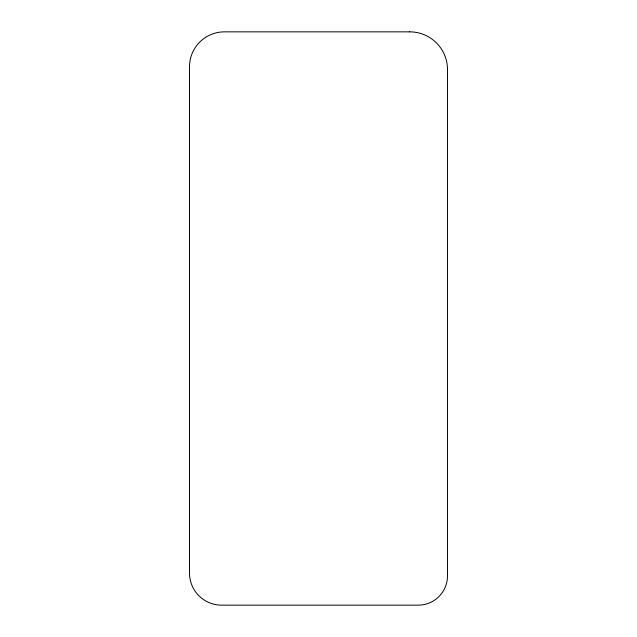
<?xml version="1.0" encoding="UTF-8"?>
<svg xmlns="http://www.w3.org/2000/svg" width="637" height="637" viewBox="0 0 637 637"><rect width="100%" height="100%" fill="white"/><g stroke="black" fill="none" stroke-linecap="round" stroke-linejoin="round"><path stroke-width="0.96" d="M409.758 31.85L224.423 31.85A34.916 34.916 0 0 0 189.507 66.766L189.507 573.085A32.065 32.065 0 0 0 221.572 605.15L418.238 605.15A29.254 29.254 0 0 0 447.493 575.896L447.493 69.584A37.734 37.734 0 0 0 409.758 31.85"/></g></svg>
